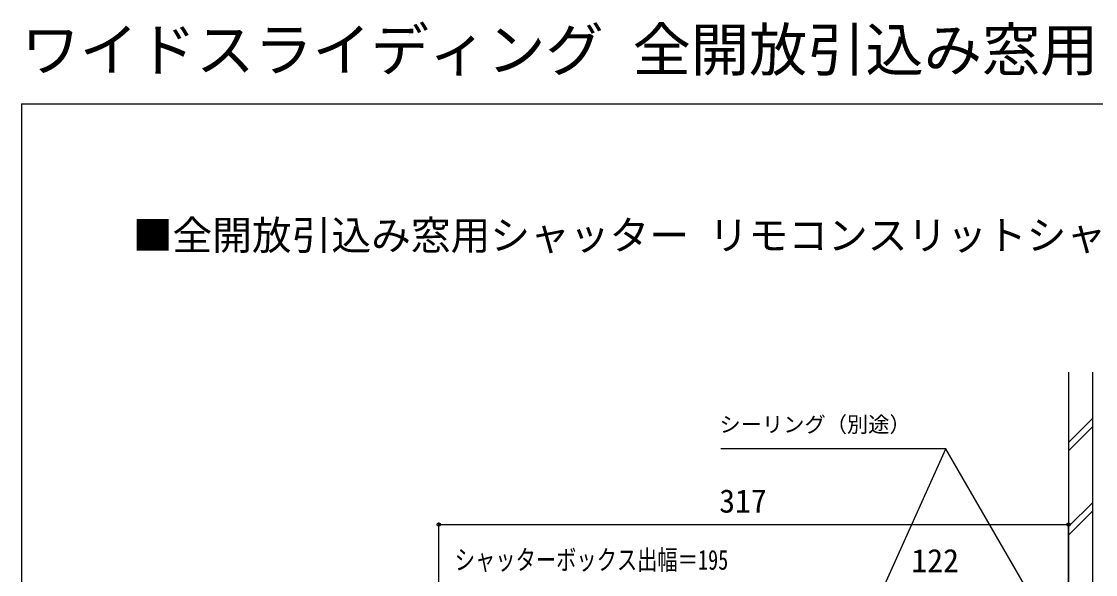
# Model space of a CAD drawing. Units: millimetres, scale not verified. Extents: x -700 to 700, y -1043 to 1038.
# Drawn here: x -700 to -159, y 760 to 1038 of the extents above; entities that cross this region are included whole.
import ezdxf
from ezdxf.enums import TextEntityAlignment as Align

# ---------------------------------------------------------------- set-up
doc = ezdxf.new("R2010")
doc.units = ezdxf.units.MM
doc.header["$LTSCALE"] = 6
for name, color, linetype in [('0-1_USER1', 3, 'Continuous'), ('0-7_YKK_D', 6, 'Continuous'), ('0-8_YKK_ZWAK', 7, 'Continuous'), ('0-9_YSS_K', 3, 'Continuous'), ('0-A_YSS_KE', 3, 'Continuous')]:
    doc.layers.add(name, color=color, linetype=linetype)
doc.styles.add('ＭＳ ゴシック', font='')
doc.styles.get('ＭＳ ゴシック').set_extended_font_data('MS Gothic')

msp = doc.modelspace()

# ---------------------------------------------------------------- linework, layer by layer
at = {"layer": '0-7_YKK_D'}
for p, q in [((-490.004, 555.057), (-490.004, 785.703)), ((-490.004, 784.703), (-173.005, 784.703)), ((-173.005, 718.703), (-173.005, 785.703))]:
    msp.add_line(p, q, dxfattribs=at)
for points in [[(-176.585, 722.094), (-178.285, 725.038), (-234.73, 822.805), (-347.993, 822.805)], [(-296.891, 684.667), (-295.495, 687.768), (-234.73, 822.805)]]:
    msp.add_lwpolyline(points, dxfattribs=at)
for centre in [(-490.004, 784.703), (-173.005, 784.703)]:
    msp.add_circle(centre, 0.85, dxfattribs=at)
at = {"layer": '0-8_YKK_ZWAK'}
for q in [(-700, -1043.3), (700, 996.7)]:
    msp.add_line((-700, 996.7), q, dxfattribs=at)
at = {"layer": '0-9_YSS_K'}
for p, q in [((-173.005, 826.125), (-161.005, 838.125)), ((-173.005, 821.883), (-161.005, 833.883)), ((-173.005, 783.699), (-161.005, 795.699)), ((-173.005, 779.456), (-161.005, 791.456))]:
    msp.add_line(p, q, dxfattribs=at)
at = {"layer": '0-A_YSS_KE'}
for p, q in [((-173.005, 861.436), (-173.005, 425.503)), ((-161.005, 861.436), (-161.005, 425.503))]:
    msp.add_line(p, q, dxfattribs=at)

# ---------------------------------------------------------------- texts
at = {"layer": '0-1_USER1', "style": 'ＭＳ ゴシック'}
for s, height, p in [('ワイドスライディング 全開放引込み窓用シャッター', 21.48, (-699.994, 1006.695)), ('■全開放引込み窓用シャッター リモコンスリットシャッター GR', 14.66, (-644, 918.7))]:
    msp.add_text(s, height=height, dxfattribs=at).set_placement(p, align=Align.BOTTOM_LEFT)
at = {"layer": '0-7_YKK_D', "style": 'ＭＳ ゴシック'}
for s, height, p in [('シーリング（別途）', 7.845, (-348.711, 828.862)), ('317', 11.73, (-348.823, 787.203)), ('122', 11.73, (-252.096, 757.203))]:
    msp.add_text(s, height=height, dxfattribs=at).set_placement(p, align=Align.BOTTOM_LEFT)
at = {"layer": '0-7_YKK_D', "style": 'ＭＳ ゴシック', "width": 0.75}
msp.add_text('シャッターボックス出幅＝195', height=9.971, dxfattribs=at).set_placement((-481.928, 758.98), align=Align.BOTTOM_LEFT)

doc.saveas('drawing.dxf')
